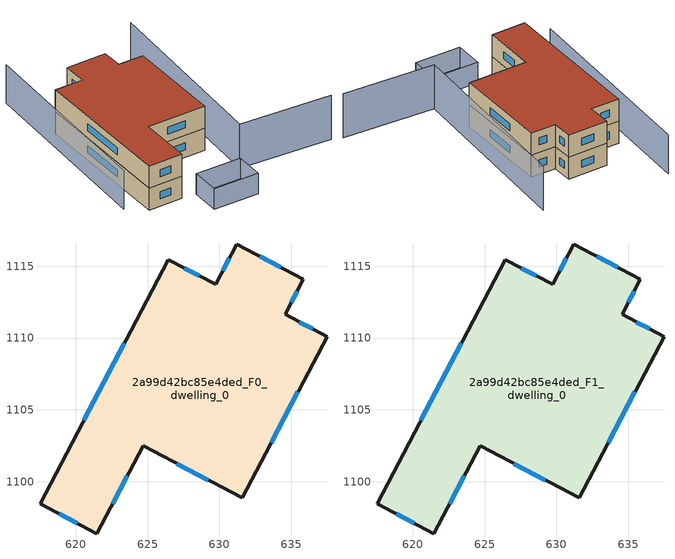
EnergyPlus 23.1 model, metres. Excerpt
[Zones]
2a99d42bc85e4ded_F0_dwelling_0
 floor ground (EU_floor_Construction): 635.86,1114.08 634.58,1111.64 637.5,1110.11 631.59,1098.87 624.69,1102.5 621.48,1096.38 617.51,1098.47 626.44,1115.47 629.74,1113.74 631.21,1116.53 z0
 wall outside (EU_wall_Construction): 617.51,1098.47 621.48,1096.38 624.69,1102.5 631.59,1098.87 637.5,1110.11 634.58,1111.64 635.86,1114.08 631.21,1116.53 629.74,1113.74 626.44,1115.47 617.51,1098.47 z0:3
 window (EU_Window_Construction): 618.87,1097.75 620.12,1097.1 / 623.39,1109.65 620.57,1104.29 / 628.61,1114.33 627.57,1114.88 / 630.71,1115.57 630.25,1114.69 / 634.27,1114.92 632.8,1115.69 / 635.02,1112.48 635.42,1113.25 / 636.5,1110.63 635.58,1111.12 / 633.62,1102.72 635.48,1106.26 / 627.05,1101.25 629.23,1100.11 / 622.58,1098.48 623.59,1100.4 z1.03:1.97
2a99d42bc85e4ded_F1_dwelling_0
 floor to 2a99d42bc85e4ded_F0_dwelling_0 (EU_floor_Construction): 635.86,1114.08 634.58,1111.64 637.5,1110.11 631.59,1098.87 624.69,1102.5 621.48,1096.38 617.51,1098.47 626.44,1115.47 629.74,1113.74 631.21,1116.53 z3
 wall outside (EU_wall_Construction): 617.51,1098.47 621.48,1096.38 624.69,1102.5 631.59,1098.87 637.5,1110.11 634.58,1111.64 635.86,1114.08 631.21,1116.53 629.74,1113.74 626.44,1115.47 617.51,1098.47 z3:6
 window (EU_Window_Construction): 618.87,1097.75 620.12,1097.1 / 623.39,1109.65 620.57,1104.29 / 628.61,1114.33 627.57,1114.88 / 630.71,1115.57 630.25,1114.69 / 634.27,1114.92 632.8,1115.69 / 635.02,1112.48 635.42,1113.25 / 636.5,1110.63 635.58,1111.12 / 633.62,1102.72 635.48,1106.26 / 627.05,1101.25 629.23,1100.11 / 622.58,1098.48 623.59,1100.4 z4.03:4.97
 roof outside (EU_roof_Construction): 631.59,1098.87 637.5,1110.11 634.58,1111.64 635.86,1114.08 631.21,1116.53 629.74,1113.74 626.44,1115.47 617.51,1098.47 621.48,1096.38 624.69,1102.5 z6
shading: 626.44,1089.14 621.17,1092.01 / 621.17,1092.01 622.96,1095.3 / 622.96,1095.3 628.23,1092.43 / 628.23,1092.43 626.44,1089.14 z0:2.8; 640.44,1087.26 630.1,1093.53 / 630.1,1093.53 642.87,1114.59 z0:6; 629.38,1123.48 616.27,1101.09 z0:5.3
[Building]
EU S2 Campaign: North Axis=0; Terrain=City; Solar Distribution=FullExterior
[Site:Location]
Cape.Town.Intl.AP: Latitude=-33.965; Longitude=18.602; Time Zone=2; Elevation=46
[SizingPeriod:WeatherFileDays]
AnnualSizingPeriod: Begin Month=1; Begin Day of Month=1; End Month=12; End Day of Month=31; Day of Week for Start Day=Monday; Use Weather File Daylight Saving Period=No; Use Weather File Rain and Snow Indicators=No
[MATERIAL]
EU_InternalMass_Material: Roughness=MediumRough; Thickness=0.1; Conductivity=1; Density=1800; Specific Heat=900; Thermal Absorptance=0.9; Solar Absorptance=0.7; Visible Absorptance=0.7
[MATERIAL:NOMASS] Roughness=MediumRough; Thermal Absorptance=0.9; Solar Absorptance=0.7; Visible Absorptance=0.7
Name | Thermal Resistance
EU_wall_NoMass | 0.493876
EU_roof_NoMass | 0.449382
EU_floor_NoMass | 1.25
[WINDOWMATERIAL:SIMPLEGLAZINGSYSTEM]
EU_Window_SimpleGlazing: UFactor=4.4; Solar Heat Gain Coefficient=0.85; Visible Transmittance=0.85
[CONSTRUCTION]
EU_wall_Construction: EU_wall_NoMass
EU_roof_Construction: EU_roof_NoMass
EU_floor_Construction: EU_floor_NoMass
EU_Window_Construction: EU_Window_SimpleGlazing
EU_InternalMass_Construction: EU_InternalMass_Material
[ZONE] Type=1; Multiplier=1; Ceiling Height=autocalculate; Volume=599.573; Floor Area=autocalculate; Part of Total Floor Area=Yes
2a99d42bc85e4ded_F0_dwelling_0; 2a99d42bc85e4ded_F1_dwelling_0
[INTERNALMASS] Construction=EU_InternalMass_Construction; Surface Area=199.858
Name | Zone or ZoneList
2a99d42bc85e4ded_F0_dwelling_0_EU_InternalMass | 2a99d42bc85e4ded_F0_dwelling_0
2a99d42bc85e4ded_F1_dwelling_0_EU_InternalMass | 2a99d42bc85e4ded_F1_dwelling_0
[OTHEREQUIPMENT] Fuel Type=Electricity; Design Level Calculation Method=Watts/Area; Power per Zone Floor Area=1; Fraction Latent=0; Fraction Radiant=0; Fraction Lost=0; Carbon Dioxide Generation Rate=0; EndUse Subcategory=EU_Step8_InternalGains
Name | Zone or ZoneList or Space or SpaceList | Schedule
EU_Step8_InternalGain_2a99d42bc85e4ded_F0_dwelling_0_f000 | 2a99d42bc85e4ded_F0_dwelling_0 | EU_Step8_GainSchedule_2a99d42bc85e4ded_F0_dwelling_0_f000
EU_Step8_InternalGain_2a99d42bc85e4ded_F1_dwelling_0_f000 | 2a99d42bc85e4ded_F1_dwelling_0 | EU_Step8_GainSchedule_2a99d42bc85e4ded_F1_dwelling_0_f000
[ZONEVENTILATION:DESIGNFLOWRATE] Schedule=EU_AlwaysOn; Design Flow Rate Calculation Method=AirChanges/Hour; Air Changes per Hour=0.64; Ventilation Type=Natural; Fan Pressure Rise=0; Fan Total Efficiency=1; Constant Term Coefficient=1; Temperature Term Coefficient=0; Velocity Term Coefficient=0; Velocity Squared Term Coefficient=0; Minimum Indoor Temperature=-100; Maximum Indoor Temperature=100; Delta Temperature=-100; Minimum Outdoor Temperature=-100; Maximum Outdoor Temperature=100; Maximum Wind Speed=40
Name | Zone or ZoneList or Space or SpaceList
EU_ConstantAir_2a99d42bc85e4ded_F0_dwelling_0 | 2a99d42bc85e4ded_F0_dwelling_0
EU_ConstantAir_2a99d42bc85e4ded_F1_dwelling_0 | 2a99d42bc85e4ded_F1_dwelling_0
[HVACTEMPLATE:THERMOSTAT] Constant Heating Setpoint=20; Constant Cooling Setpoint=50
EU_HeatOnly_2a99d42bc85e4ded_F0_dwelling_0; EU_HeatOnly_2a99d42bc85e4ded_F1_dwelling_0
[HVACTEMPLATE:ZONE:IDEALLOADSAIRSYSTEM] System Availability Schedule=EU_AlwaysOn; Maximum Heating Supply Air Temperature=50; Minimum Cooling Supply Air Temperature=13; Maximum Heating Supply Air Humidity Ratio=0.0156; Minimum Cooling Supply Air Humidity Ratio=0.0077; Heating Limit=NoLimit; Cooling Limit=NoLimit; Heating Availability Schedule=EU_AlwaysOn; Cooling Availability Schedule=EU_CoolingOff; Dehumidification Control Type=ConstantSensibleHeatRatio; Cooling Sensible Heat Ratio=0.7; Dehumidification Setpoint=60; Humidification Control Type=None; Humidification Setpoint=30; Outdoor Air Method=None; Outdoor Air Flow Rate per Person=0.00944; Outdoor Air Flow Rate per Zone Floor Area=0; Outdoor Air Flow Rate per Zone=0; Demand Controlled Ventilation Type=None; Outdoor Air Economizer Type=NoEconomizer; Heat Recovery Type=None; Sensible Heat Recovery Effectiveness=0.7; Latent Heat Recovery Effectiveness=0.65
Name | Template Thermostat
2a99d42bc85e4ded_F0_dwelling_0 | EU_HeatOnly_2a99d42bc85e4ded_F0_dwelling_0
2a99d42bc85e4ded_F1_dwelling_0 | EU_HeatOnly_2a99d42bc85e4ded_F1_dwelling_0
[SIZING:ZONE] Zone Cooling Design Supply Air Temperature Input Method=SupplyAirTemperature; Zone Cooling Design Supply Air Temperature=13; Zone Heating Design Supply Air Temperature Input Method=SupplyAirTemperature; Zone Heating Design Supply Air Temperature=50; Zone Cooling Design Supply Air Humidity Ratio=0.008; Zone Heating Design Supply Air Humidity Ratio=0.008; Cooling Design Air Flow Method=DesignDay; Cooling Design Air Flow Rate=0; Cooling Minimum Air Flow per Zone Floor Area=0.000762; Cooling Minimum Air Flow=0; Cooling Minimum Air Flow Fraction=0.2; Heating Design Air Flow Method=DesignDay; Heating Design Air Flow Rate=0; Heating Maximum Air Flow per Zone Floor Area=0.002032; Heating Maximum Air Flow=0.141576; Heating Maximum Air Flow Fraction=0.3; Account for Dedicated Outdoor Air System=No; Dedicated Outdoor Air System Control Strategy=NeutralSupplyAir; Dedicated Outdoor Air Low Setpoint Temperature for Design=autosize; Dedicated Outdoor Air High Setpoint Temperature for Design=autosize; Zone Load Sizing Method=Sensible Load Only No Latent Load; Zone Latent Cooling Design Supply Air Humidity Ratio Input Method=HumidityRatioDifference; Zone Cooling Design Supply Air Humidity Ratio Difference=0.005; Zone Latent Heating Design Supply Air Humidity Ratio Input Method=HumidityRatioDifference; Zone Humidification Design Supply Air Humidity Ratio Difference=0.005
2a99d42bc85e4ded_F0_dwelling_0; 2a99d42bc85e4ded_F1_dwelling_0
[SCHEDULE:CONSTANT]
Name | Hourly Value
EU_AlwaysOn | 1
EU_CoolingOff | 0
[SCHEDULE:FILE] Column Number=1; Rows to Skip at Top=0; Number of Hours of Data=8760; Column Separator=Comma; Interpolate to Timestep=No; Minutes per Item=60; Adjust Schedule for Daylight Savings=Yes
Name | File
EU_Step8_GainSchedule_2a99d42bc85e4ded_F0_dwelling_0_f000 | ../../schedules/2a99d42bc85e4ded/2a99d42bc85e4ded_F0_dwelling_0_f000_gain.csv
EU_Step8_GainSchedule_2a99d42bc85e4ded_F1_dwelling_0_f000 | ../../schedules/2a99d42bc85e4ded/2a99d42bc85e4ded_F1_dwelling_0_f000_gain.csv
